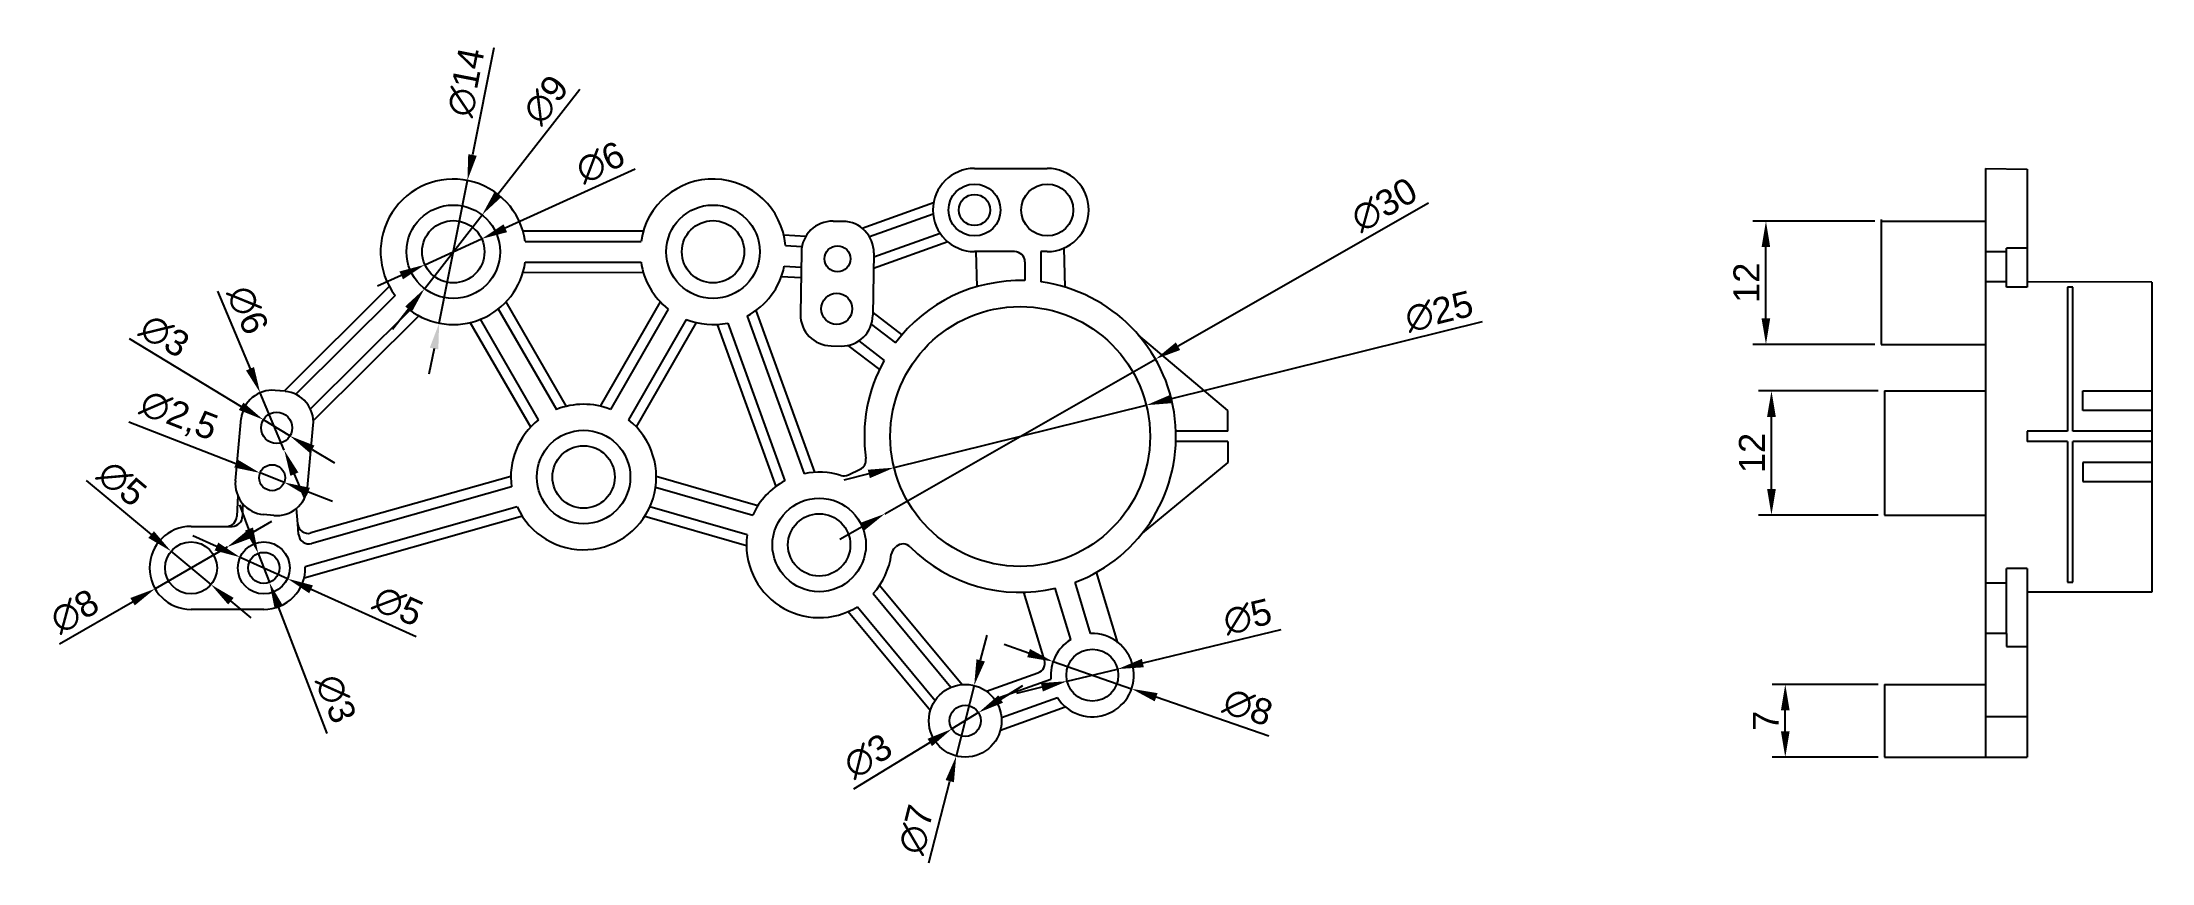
# Model space of a CAD drawing. Header units: millimetres. Extents: x 3664 to 7374, y 1230 to 2547.
# Drawn here: x 3664.5 to 3867.5, y 1230.1 to 1309 of the extents above; entities outside this region: 2.
import ezdxf

# ---------------------------------------------------------------- set-up
doc = ezdxf.new("R2010")
doc.units = ezdxf.units.MM
doc.layers.add('3', color=32, linetype='Continuous', lineweight=9)
doc.styles.get("Standard").update_dxf_attribs({"font": 'arial.ttf'})
doc.dimstyles.new('ISO-25', dxfattribs={"dimtxt": 2.5, "dimasz": 2.5, "dimexe": 1.25, "dimexo": 0.625, "dimtad": 1, "dimtxsty": 'Standard', "dimcen": 2.5, "dimadec": 0, "dimazin": 0, "dimtfac": 1, "dimtmove": 0, "dimatfit": 3, "dimfxl": 1, "dimarcsym": 0})

# ---------------------------------------------------------------- blocks, each defined once
blk = doc.blocks.new('*D12')
at = {"layer": '3', "color": 0, "lineweight": -2, "transparency": 16777216}
for p, q in [((3721.57, 1296.8), (3709.06, 1291.12)), ((3701.32, 1287.61), (3706.78, 1290.09)), ((3699.04, 1286.58), (3696.76, 1285.55))]:
    blk.add_line(p, q, dxfattribs=at)
at = {"layer": '3', "color": 0, "transparency": 16777216}
for points in [[(3708.89, 1291.5), (3709.23, 1290.74), (3706.78, 1290.09)], [(3698.87, 1286.96), (3699.21, 1286.2), (3701.32, 1287.61)]]:
    blk.add_solid(points, dxfattribs=at)
at = {"layer": 'Defpoints', "color": 0, "transparency": 16777216}
for p in [(3706.78, 1290.09), (3701.32, 1287.61)]:
    blk.add_point(p, dxfattribs=at)
at = {"layer": '3', "color": 0, "transparency": 16777216, "insert": (3718.21, 1297.44), "char_height": 2.5, "attachment_point": 5, "rotation": 24.388}
blk.add_mtext('∅6', dxfattribs=at)
blk = doc.blocks.new('*D13')
at = {"layer": '3', "color": 0, "lineweight": -2, "transparency": 16777216}
for p, q in [((3716.24, 1304.48), (3708.35, 1294.37)), ((3701.28, 1285.3), (3706.82, 1292.4)), ((3699.75, 1283.33), (3698.21, 1281.36))]:
    blk.add_line(p, q, dxfattribs=at)
at = {"layer": '3', "color": 0, "transparency": 16777216}
for points in [[(3708.03, 1294.63), (3708.68, 1294.12), (3706.82, 1292.4)], [(3699.42, 1283.59), (3700.07, 1283.08), (3701.28, 1285.3)]]:
    blk.add_solid(points, dxfattribs=at)
at = {"layer": 'Defpoints', "color": 0, "transparency": 16777216}
for p in [(3706.82, 1292.4), (3701.28, 1285.3)]:
    blk.add_point(p, dxfattribs=at)
at = {"layer": '3', "color": 0, "transparency": 16777216, "insert": (3712.96, 1303.48), "char_height": 2.5, "attachment_point": 5, "rotation": 52.0559}
blk.add_mtext('∅9', dxfattribs=at)
blk = doc.blocks.new('*D14')
at = {"layer": '3', "color": 0, "lineweight": -2, "transparency": 16777216}
for p, q in [((3707.95, 1308.49), (3705.9, 1298.17)), ((3702.69, 1281.99), (3705.41, 1295.72)), ((3702.2, 1279.53), (3701.71, 1277.08))]:
    blk.add_line(p, q, dxfattribs=at)
at = {"layer": '3', "color": 0, "transparency": 16777216}
for points in [[(3705.49, 1298.25), (3706.31, 1298.09), (3705.41, 1295.72)], [(3701.79, 1279.62), (3702.61, 1279.45), (3702.69, 1281.99)]]:
    blk.add_solid(points, dxfattribs=at)
at = {"layer": 'Defpoints', "color": 0, "transparency": 16777216}
for p in [(3705.41, 1295.72), (3702.69, 1281.99)]:
    blk.add_point(p, dxfattribs=at)
at = {"layer": '3', "color": 0, "transparency": 16777216, "insert": (3705.28, 1305.17), "char_height": 2.5, "attachment_point": 5, "rotation": 78.7694}
blk.add_mtext('∅14', dxfattribs=at)
blk = doc.blocks.new('*D15')
at = {"layer": '3', "color": 0, "lineweight": -2, "transparency": 16777216}
for p, q in [((3803.09, 1282.1), (3773.17, 1274.69)), ((3746.48, 1268.08), (3770.75, 1274.09)), ((3744.05, 1267.48), (3741.63, 1266.88))]:
    blk.add_line(p, q, dxfattribs=at)
at = {"layer": '3', "color": 0, "transparency": 16777216}
for points in [[(3773.07, 1275.09), (3773.27, 1274.29), (3770.75, 1274.09)], [(3743.95, 1267.88), (3744.15, 1267.07), (3746.48, 1268.08)]]:
    blk.add_solid(points, dxfattribs=at)
at = {"layer": 'Defpoints', "color": 0, "transparency": 16777216}
for p in [(3770.75, 1274.09), (3746.48, 1268.08)]:
    blk.add_point(p, dxfattribs=at)
at = {"layer": '3', "color": 0, "transparency": 16777216, "insert": (3798.94, 1283.1), "char_height": 2.5, "attachment_point": 5, "rotation": 13.9135}
blk.add_mtext('∅25', dxfattribs=at)
blk = doc.blocks.new('*D16')
at = {"layer": '3', "color": 0, "lineweight": -2, "transparency": 16777216}
for p, q in [((3797.91, 1293.53), (3773.81, 1279.76)), ((3745.59, 1263.64), (3771.64, 1278.52)), ((3743.42, 1262.4), (3741.25, 1261.16))]:
    blk.add_line(p, q, dxfattribs=at)
at = {"layer": '3', "color": 0, "transparency": 16777216}
for points in [[(3773.6, 1280.13), (3774.02, 1279.4), (3771.64, 1278.52)], [(3743.21, 1262.76), (3743.62, 1262.04), (3745.59, 1263.64)]]:
    blk.add_solid(points, dxfattribs=at)
at = {"layer": 'Defpoints', "color": 0, "transparency": 16777216}
for p in [(3771.64, 1278.52), (3745.59, 1263.64)]:
    blk.add_point(p, dxfattribs=at)
at = {"layer": '3', "color": 0, "transparency": 16777216, "insert": (3793.66, 1293.37), "char_height": 2.5, "attachment_point": 5, "rotation": 29.7381}
blk.add_mtext('∅30', dxfattribs=at)
blk = doc.blocks.new('*D17')
at = {"layer": '3', "color": 0, "lineweight": -2, "transparency": 16777216}
for p, q in [((3668.73, 1266.85), (3674.97, 1261.64)), ((3680.73, 1256.83), (3676.89, 1260.03)), ((3682.65, 1255.23), (3684.57, 1253.62))]:
    blk.add_line(p, q, dxfattribs=at)
at = {"layer": '3', "color": 0, "transparency": 16777216}
for points in [[(3675.24, 1261.96), (3674.7, 1261.32), (3676.89, 1260.03)], [(3682.91, 1255.55), (3682.38, 1254.91), (3680.73, 1256.83)]]:
    blk.add_solid(points, dxfattribs=at)
at = {"layer": 'Defpoints', "color": 0, "transparency": 16777216}
for p in [(3676.89, 1260.03), (3680.73, 1256.83)]:
    blk.add_point(p, dxfattribs=at)
at = {"layer": '3', "color": 0, "transparency": 16777216, "insert": (3672.16, 1266.55), "char_height": 2.5, "attachment_point": 5, "rotation": 320.1378}
blk.add_mtext('∅5', dxfattribs=at)
blk = doc.blocks.new('*D18')
at = {"layer": '3', "color": 0, "lineweight": -2, "transparency": 16777216}
for p, q in [((3684.44, 1261.68), (3686.6, 1262.93)), ((3682.27, 1260.43), (3675.35, 1256.43)), ((3666.15, 1251.13), (3673.18, 1255.18))]:
    blk.add_line(p, q, dxfattribs=at)
at = {"layer": '3', "color": 0, "transparency": 16777216}
for points in [[(3684.23, 1262.04), (3684.65, 1261.32), (3682.27, 1260.43)], [(3672.97, 1255.54), (3673.39, 1254.82), (3675.35, 1256.43)]]:
    blk.add_solid(points, dxfattribs=at)
at = {"layer": 'Defpoints', "color": 0, "transparency": 16777216}
for p in [(3682.27, 1260.43), (3675.35, 1256.43)]:
    blk.add_point(p, dxfattribs=at)
at = {"layer": '3', "color": 0, "transparency": 16777216, "insert": (3667.6, 1254.24), "char_height": 2.5, "attachment_point": 5, "rotation": 29.9875}
blk.add_mtext('∅8', dxfattribs=at)
blk = doc.blocks.new('*D19')
at = {"layer": '3', "color": 0, "lineweight": -2, "transparency": 16777216}
for p, q in [((3684.38, 1262.17), (3683.49, 1264.5)), ((3685.27, 1259.83), (3686.35, 1257.03)), ((3691.9, 1242.51), (3687.24, 1254.7))]:
    blk.add_line(p, q, dxfattribs=at)
at = {"layer": '3', "color": 0, "transparency": 16777216}
for points in [[(3684.77, 1262.32), (3683.99, 1262.02), (3685.27, 1259.83)], [(3687.63, 1254.84), (3686.85, 1254.55), (3686.35, 1257.03)]]:
    blk.add_solid(points, dxfattribs=at)
at = {"layer": 'Defpoints', "color": 0, "transparency": 16777216}
for p in [(3685.27, 1259.83), (3686.35, 1257.03)]:
    blk.add_point(p, dxfattribs=at)
at = {"layer": '3', "color": 0, "transparency": 16777216, "insert": (3692.74, 1245.84), "char_height": 2.5, "attachment_point": 5, "rotation": 290.9348}
blk.add_mtext('∅3', dxfattribs=at)
blk = doc.blocks.new('*D20')
at = {"layer": '3', "color": 0, "lineweight": -2, "transparency": 16777216}
for p, q in [((3681.25, 1260.49), (3678.98, 1261.52)), ((3683.53, 1259.46), (3688.09, 1257.4)), ((3700.49, 1251.8), (3690.37, 1256.37))]:
    blk.add_line(p, q, dxfattribs=at)
at = {"layer": '3', "color": 0, "transparency": 16777216}
for points in [[(3681.43, 1260.87), (3681.08, 1260.11), (3683.53, 1259.46)], [(3690.54, 1256.75), (3690.19, 1255.99), (3688.09, 1257.4)]]:
    blk.add_solid(points, dxfattribs=at)
at = {"layer": 'Defpoints', "color": 0, "transparency": 16777216}
for p in [(3683.53, 1259.46), (3688.09, 1257.4)]:
    blk.add_point(p, dxfattribs=at)
at = {"layer": '3', "color": 0, "transparency": 16777216, "insert": (3698.74, 1254.75), "char_height": 2.5, "attachment_point": 5, "rotation": 335.6794}
blk.add_mtext('∅5', dxfattribs=at)
blk = doc.blocks.new('*D21')
at = {"layer": '3', "color": 0, "lineweight": -2, "transparency": 16777216}
for p, q in [((3672.84, 1280.52), (3683.63, 1273.98)), ((3688.33, 1271.13), (3685.77, 1272.69)), ((3690.47, 1269.84), (3692.61, 1268.54))]:
    blk.add_line(p, q, dxfattribs=at)
at = {"layer": '3', "color": 0, "transparency": 16777216}
for points in [[(3683.85, 1274.34), (3683.41, 1273.63), (3685.77, 1272.69)], [(3690.69, 1270.2), (3690.26, 1269.48), (3688.33, 1271.13)]]:
    blk.add_solid(points, dxfattribs=at)
at = {"layer": 'Defpoints', "color": 0, "transparency": 16777216}
for p in [(3685.77, 1272.69), (3688.33, 1271.13)]:
    blk.add_point(p, dxfattribs=at)
at = {"layer": '3', "color": 0, "transparency": 16777216, "insert": (3676.26, 1280.75), "char_height": 2.5, "attachment_point": 5, "rotation": 328.8016}
blk.add_mtext('∅3', dxfattribs=at)
blk = doc.blocks.new('*D22')
at = {"layer": '3', "color": 0, "lineweight": -2, "transparency": 16777216}
for p, q in [((3672.83, 1272.5), (3683.12, 1268.48)), ((3687.77, 1266.66), (3685.45, 1267.57)), ((3690.1, 1265.75), (3692.43, 1264.84))]:
    blk.add_line(p, q, dxfattribs=at)
at = {"layer": '3', "color": 0, "transparency": 16777216}
for points in [[(3683.27, 1268.87), (3682.97, 1268.09), (3685.45, 1267.57)], [(3690.25, 1266.14), (3689.95, 1265.36), (3687.77, 1266.66)]]:
    blk.add_solid(points, dxfattribs=at)
at = {"layer": 'Defpoints', "color": 0, "transparency": 16777216}
for p in [(3685.45, 1267.57), (3687.77, 1266.66)]:
    blk.add_point(p, dxfattribs=at)
at = {"layer": '3', "color": 0, "transparency": 16777216, "insert": (3677.6, 1272.97), "char_height": 2.5, "attachment_point": 5, "rotation": 338.6463}
blk.add_mtext('∅2,5', dxfattribs=at)
blk = doc.blocks.new('*D23')
at = {"layer": '3', "color": 0, "lineweight": -2, "transparency": 16777216}
for p, q in [((3681.34, 1285.07), (3684.49, 1277.6)), ((3687.78, 1269.76), (3685.46, 1275.29)), ((3688.75, 1267.46), (3689.72, 1265.15))]:
    blk.add_line(p, q, dxfattribs=at)
at = {"layer": '3', "color": 0, "transparency": 16777216}
for points in [[(3684.87, 1277.76), (3684.1, 1277.43), (3685.46, 1275.29)], [(3689.14, 1267.62), (3688.37, 1267.29), (3687.78, 1269.76)]]:
    blk.add_solid(points, dxfattribs=at)
at = {"layer": 'Defpoints', "color": 0, "transparency": 16777216}
for p in [(3685.46, 1275.29), (3687.78, 1269.76)]:
    blk.add_point(p, dxfattribs=at)
at = {"layer": '3', "color": 0, "transparency": 16777216, "insert": (3684.25, 1283.25), "char_height": 2.5, "attachment_point": 5, "rotation": 292.8139}
blk.add_mtext('∅6', dxfattribs=at)
blk = doc.blocks.new('*D24')
at = {"layer": '3', "color": 0, "lineweight": -2, "transparency": 16777216}
for p, q in [((3756.74, 1245.81), (3758.87, 1247.12)), ((3754.61, 1244.51), (3752.05, 1242.94)), ((3742.61, 1237.17), (3749.92, 1241.64))]:
    blk.add_line(p, q, dxfattribs=at)
at = {"layer": '3', "color": 0, "transparency": 16777216}
for points in [[(3756.52, 1246.17), (3756.96, 1245.46), (3754.61, 1244.51)], [(3749.7, 1241.99), (3750.13, 1241.28), (3752.05, 1242.94)]]:
    blk.add_solid(points, dxfattribs=at)
at = {"layer": 'Defpoints', "color": 0, "transparency": 16777216}
for p in [(3752.05, 1242.94), (3754.61, 1244.51)]:
    blk.add_point(p, dxfattribs=at)
at = {"layer": '3', "color": 0, "transparency": 16777216, "insert": (3743.97, 1240.31), "char_height": 2.5, "attachment_point": 5, "rotation": 31.4606}
blk.add_mtext('∅3', dxfattribs=at)
blk = doc.blocks.new('*D25')
at = {"layer": '3', "color": 0, "lineweight": -2, "transparency": 16777216}
for p, q in [((3754.81, 1249.54), (3755.43, 1251.96)), ((3754.19, 1247.12), (3752.46, 1240.33)), ((3749.83, 1230.06), (3751.84, 1237.91))]:
    blk.add_line(p, q, dxfattribs=at)
at = {"layer": '3', "color": 0, "transparency": 16777216}
for points in [[(3754.41, 1249.64), (3755.22, 1249.43), (3754.19, 1247.12)], [(3751.44, 1238.02), (3752.24, 1237.81), (3752.46, 1240.33)]]:
    blk.add_solid(points, dxfattribs=at)
at = {"layer": 'Defpoints', "color": 0, "transparency": 16777216}
for p in [(3754.19, 1247.12), (3752.46, 1240.33)]:
    blk.add_point(p, dxfattribs=at)
at = {"layer": '3', "color": 0, "transparency": 16777216, "insert": (3748.62, 1233.26), "char_height": 2.5, "attachment_point": 5, "rotation": 75.6548}
blk.add_mtext('∅7', dxfattribs=at)
blk = doc.blocks.new('*D26')
at = {"layer": '3', "color": 0, "lineweight": -2, "transparency": 16777216}
for p, q in [((3783.69, 1252.46), (3770.43, 1249.28)), ((3760.7, 1246.95), (3758.27, 1246.36)), ((3763.13, 1247.53), (3768, 1248.7))]:
    blk.add_line(p, q, dxfattribs=at)
at = {"layer": '3', "color": 0, "transparency": 16777216}
for points in [[(3770.33, 1249.68), (3770.52, 1248.87), (3768, 1248.7)], [(3760.61, 1247.35), (3760.8, 1246.54), (3763.13, 1247.53)]]:
    blk.add_solid(points, dxfattribs=at)
at = {"layer": 'Defpoints', "color": 0, "transparency": 16777216}
for p in [(3763.13, 1247.53), (3768, 1248.7)]:
    blk.add_point(p, dxfattribs=at)
at = {"layer": '3', "color": 0, "transparency": 16777216, "insert": (3780.5, 1253.72), "char_height": 2.5, "attachment_point": 5, "rotation": 13.4926}
blk.add_mtext('∅5', dxfattribs=at)
blk = doc.blocks.new('*D27')
at = {"layer": '3', "color": 0, "lineweight": -2, "transparency": 16777216}
for p, q in [((3759.42, 1250.24), (3757.06, 1251.05)), ((3761.78, 1249.42), (3769.34, 1246.8)), ((3782.54, 1242.24), (3771.71, 1245.99))]:
    blk.add_line(p, q, dxfattribs=at)
at = {"layer": '3', "color": 0, "transparency": 16777216}
for points in [[(3759.56, 1250.63), (3759.29, 1249.84), (3761.78, 1249.42)], [(3771.84, 1246.38), (3771.57, 1245.59), (3769.34, 1246.8)]]:
    blk.add_solid(points, dxfattribs=at)
at = {"layer": 'Defpoints', "color": 0, "transparency": 16777216}
for p in [(3761.78, 1249.42), (3769.34, 1246.8)]:
    blk.add_point(p, dxfattribs=at)
at = {"layer": '3', "color": 0, "transparency": 16777216, "insert": (3780.54, 1245.02), "char_height": 2.5, "attachment_point": 5, "rotation": 340.9177}
blk.add_mtext('∅8', dxfattribs=at)
blk = doc.blocks.new('*D28')
at = {"layer": '3', "color": 0, "lineweight": -2, "transparency": 16777216}
for p, q in [((3840.87, 1291.8), (3829.15, 1291.8)), ((3830.4, 1282.44), (3830.4, 1289.3)), ((3840.87, 1279.94), (3829.15, 1279.94))]:
    blk.add_line(p, q, dxfattribs=at)
at = {"layer": '3', "color": 0, "transparency": 16777216}
for points in [[(3829.98, 1289.3), (3830.81, 1289.3), (3830.4, 1291.8)], [(3829.98, 1282.44), (3830.81, 1282.44), (3830.4, 1279.94)]]:
    blk.add_solid(points, dxfattribs=at)
at = {"layer": 'Defpoints', "color": 0, "transparency": 16777216}
for p in [(3830.4, 1291.8), (3841.49, 1291.8), (3841.49, 1279.94)]:
    blk.add_point(p, dxfattribs=at)
at = {"layer": '3', "color": 0, "transparency": 16777216, "insert": (3828.52, 1285.87), "char_height": 2.5, "attachment_point": 5, "rotation": 90}
blk.add_mtext('12', dxfattribs=at)
blk = doc.blocks.new('*D29')
at = {"layer": '3', "color": 0, "lineweight": -2, "transparency": 16777216}
for p, q in [((3841.19, 1275.47), (3829.68, 1275.47)), ((3830.93, 1266.02), (3830.93, 1272.97)), ((3841.19, 1263.52), (3829.68, 1263.52))]:
    blk.add_line(p, q, dxfattribs=at)
at = {"layer": '3', "color": 0, "transparency": 16777216}
for points in [[(3830.51, 1272.97), (3831.35, 1272.97), (3830.93, 1275.47)], [(3830.51, 1266.02), (3831.35, 1266.02), (3830.93, 1263.52)]]:
    blk.add_solid(points, dxfattribs=at)
at = {"layer": 'Defpoints', "color": 0, "transparency": 16777216}
for p in [(3830.93, 1275.47), (3841.82, 1275.47), (3841.82, 1263.52)]:
    blk.add_point(p, dxfattribs=at)
at = {"layer": '3', "color": 0, "transparency": 16777216, "insert": (3829.05, 1269.49), "char_height": 2.5, "attachment_point": 5, "rotation": 90}
blk.add_mtext('12', dxfattribs=at)
blk = doc.blocks.new('*D30')
at = {"layer": '3', "color": 0, "lineweight": -2, "transparency": 16777216}
for p, q in [((3841.19, 1247.22), (3831.01, 1247.22)), ((3832.26, 1242.72), (3832.26, 1244.72)), ((3841.19, 1240.22), (3831.01, 1240.22))]:
    blk.add_line(p, q, dxfattribs=at)
at = {"layer": '3', "color": 0, "transparency": 16777216}
for points in [[(3831.84, 1244.72), (3832.68, 1244.72), (3832.26, 1247.22)], [(3831.84, 1242.72), (3832.68, 1242.72), (3832.26, 1240.22)]]:
    blk.add_solid(points, dxfattribs=at)
at = {"layer": 'Defpoints', "color": 0, "transparency": 16777216}
for p in [(3832.26, 1247.22), (3841.82, 1247.22), (3841.82, 1240.22)]:
    blk.add_point(p, dxfattribs=at)
at = {"layer": '3', "color": 0, "transparency": 16777216, "insert": (3830.39, 1243.72), "char_height": 2.5, "attachment_point": 5, "rotation": 90}
blk.add_mtext('7', dxfattribs=at)

msp = doc.modelspace()

# ---------------------------------------------------------------- linework, layer by layer
for p, q in [((7373.271, 2534.786), (7374.372, 2546.736)), ((7373.271, 2534.786), (7374.372, 2546.736)), ((3754.222, 1296.872), (3761.222, 1296.872)), ((3851.54, 1296.872), (3851.54, 1240.225)), ((3851.54, 1296.872), (3855.54, 1296.793)), ((3855.54, 1296.793), (3855.54, 1285.451)), ((3743.398, 1291.139), (3750.284, 1293.588)), ((3740.602, 1291.798), (3741.572, 1291.783)), ((3744.103, 1290.328), (3750.238, 1292.511)), ((3841.491, 1291.96), (3841.491, 1279.939)), ((3841.491, 1291.798), (3851.54, 1291.798)), ((3710.759, 1290.853), (3722.342, 1290.853)), ((3710.979, 1289.853), (3722.122, 1289.853)), ((3735.859, 1290.473), (3737.989, 1290.353)), ((3736.023, 1289.461), (3737.61, 1289.372)), ((3744.499, 1287.29), (3751.639, 1289.83)), ((3744.52, 1288.359), (3750.91, 1290.632)), ((3710.979, 1287.856), (3722.122, 1287.855)), ((3735.911, 1287.466), (3737.534, 1287.374)), ((3737.556, 1288.844), (3737.464, 1282.845)), ((3744.526, 1288.737), (3744.434, 1282.738)), ((3758.069, 1288.872), (3754.222, 1288.872)), ((3754.358, 1288.872), (3754.435, 1285.489)), ((3759.069, 1287.872), (3759.069, 1286.076)), ((3761.222, 1288.872), (3760.613, 1288.872)), ((3760.613, 1288.872), (3760.613, 1285.949)), ((3762.828, 1289.209), (3762.924, 1285.451)), ((3762.828, 1289.208), (3762.828, 1289.208)), ((3851.54, 1288.872), (3853.54, 1288.872)), ((3855.54, 1289.208), (3853.54, 1289.208)), ((3853.54, 1285.949), (3853.54, 1289.208)), ((3697.894, 1285.522), (3687.805, 1275.482)), ((3710.76, 1286.857), (3722.333, 1286.885)), ((3735.64, 1286.479), (3737.518, 1286.374)), ((3853.54, 1285.949), (3851.54, 1285.949)), ((3853.54, 1285.451), (3853.54, 1285.949)), ((3855.54, 1285.451), (3853.54, 1285.451)), ((3867.54, 1285.919), (3855.54, 1285.949)), ((3859.438, 1285.451), (3859.438, 1271.604)), ((3859.938, 1285.451), (3859.438, 1285.451)), ((3859.938, 1271.604), (3859.938, 1285.451)), ((3867.54, 1285.919), (3867.54, 1256.083)), ((3698.445, 1284.66), (3688.874, 1275.135)), ((3708.373, 1283.347), (3713.972, 1273.671)), ((3709.119, 1284.025), (3714.931, 1273.979)), ((3723.974, 1284.034), (3718.2, 1273.991)), ((3724.731, 1283.345), (3719.177, 1273.684)), ((3699.857, 1283.248), (3690.304, 1273.741)), ((3700.722, 1282.695), (3690.615, 1272.635)), ((3711.503, 1271.987), (3705.683, 1282.046)), ((3712.257, 1272.676), (3706.656, 1282.356)), ((3726.462, 1282.349), (3720.908, 1272.689)), ((3727.441, 1282.04), (3721.668, 1271.998)), ((3729.455, 1281.865), (3735.103, 1266.272)), ((3730.47, 1281.998), (3735.968, 1266.82)), ((3732.325, 1282.666), (3737.82, 1267.495)), ((3733.168, 1283.192), (3738.804, 1267.631)), ((3744.29, 1281.864), (3746.61, 1280.079)), ((3744.438, 1283.011), (3747.236, 1280.859)), ((3740.418, 1279.799), (3741.388, 1279.784)), ((3742.02, 1279.842), (3745.062, 1277.514)), ((3743.08, 1280.275), (3745.518, 1278.399)), ((3778.613, 1273.583), (3770.014, 1280.832)), ((3841.491, 1279.939), (3851.54, 1279.939)), ((3687.863, 1275.424), (3686.896, 1275.513)), ((3687.37, 1275.371), (3687.37, 1275.371)), ((3841.816, 1275.468), (3841.816, 1263.519)), ((3841.816, 1275.468), (3851.54, 1275.468)), ((3860.897, 1273.583), (3860.897, 1275.468)), ((3860.897, 1275.468), (3867.54, 1275.468)), ((3778.613, 1271.583), (3778.613, 1273.583)), ((3867.54, 1273.583), (3860.897, 1273.583)), ((3683.083, 1266.826), (3683.634, 1272.801)), ((3690.024, 1266.186), (3690.575, 1272.161)), ((3778.613, 1271.583), (3773.605, 1271.582)), ((3859.438, 1271.604), (3855.54, 1271.604)), ((3855.54, 1271.604), (3855.54, 1270.583)), ((3867.54, 1271.604), (3859.938, 1271.604)), ((3778.613, 1270.583), (3773.605, 1270.583)), ((3778.613, 1270.583), (3778.613, 1268.583)), ((3859.438, 1270.583), (3855.54, 1270.583)), ((3859.438, 1270.583), (3859.438, 1257.047)), ((3867.54, 1270.583), (3859.938, 1270.583)), ((3859.938, 1257.05), (3859.938, 1270.583)), ((3709.575, 1267.236), (3690.347, 1261.794)), ((3733.363, 1264.407), (3723.591, 1267.222)), ((3742.082, 1267.383), (3743.207, 1267.924)), ((3778.613, 1268.583), (3770.366, 1261.762)), ((3867.54, 1268.583), (3860.897, 1268.583)), ((3860.897, 1268.583), (3860.897, 1266.743)), ((3683.301, 1265.397), (3683.219, 1263.39)), ((3709.657, 1266.22), (3690.432, 1260.779)), ((3723.523, 1266.206), (3732.88, 1263.51)), ((3860.897, 1266.743), (3867.54, 1266.743)), ((3683.763, 1264.633), (3683.763, 1263.431)), ((3686.762, 1263.474), (3685.795, 1263.563)), ((3689.078, 1262.673), (3688.955, 1264.155)), ((3710.7, 1263.398), (3689.688, 1257.45)), ((3710.21, 1264.301), (3689.809, 1258.527)), ((3722.483, 1263.4), (3732.268, 1260.582)), ((3732.333, 1261.603), (3722.971, 1264.3)), ((3841.816, 1263.519), (3851.54, 1263.519)), ((3678.81, 1262.431), (3682.22, 1262.431)), ((3682.22, 1262.431), (3682.763, 1262.431)), ((3689.163, 1261.658), (3689.078, 1262.673)), ((3746.538, 1260.366), (3746.67, 1260.484)), ((3765.4, 1252.108), (3763.905, 1257.047)), ((3768.03, 1251.223), (3765.975, 1258.015)), ((3851.54, 1257.01), (3853.54, 1257.01)), ((3855.54, 1258.382), (3853.54, 1258.382)), ((3853.54, 1252.109), (3853.54, 1258.382)), ((3855.54, 1258.382), (3855.54, 1240.225)), ((3859.438, 1257.047), (3859.938, 1257.05)), ((3859.438, 1257.047), (3859.438, 1257.047)), ((3744.463, 1255.955), (3751.951, 1246.943)), ((3745.088, 1256.758), (3753.02, 1247.211)), ((3760.946, 1249.565), (3758.973, 1256.086)), ((3763.486, 1251.529), (3761.991, 1256.469)), ((3867.54, 1256.083), (3855.54, 1256.083)), ((3685.81, 1254.431), (3678.81, 1254.431)), ((3742.074, 1254.233), (3749.973, 1244.726)), ((3742.945, 1254.69), (3750.427, 1245.685)), ((3853.54, 1252.109), (3851.54, 1252.109)), ((3853.54, 1252.109), (3853.54, 1250.873)), ((3853.54, 1250.873), (3855.54, 1250.873)), ((3755.38, 1246.56), (3760.327, 1248.334)), ((3756.154, 1245.788), (3761.582, 1247.734)), ((3841.816, 1247.225), (3841.816, 1240.225)), ((3841.816, 1247.225), (3851.54, 1247.225)), ((3756.712, 1242.834), (3762.962, 1245.074)), ((3756.814, 1244.027), (3762.195, 1245.956)), ((3855.54, 1244.112), (3851.54, 1244.112)), ((3841.816, 1240.225), (3851.54, 1240.225)), ((3851.54, 1240.225), (3855.54, 1240.225))]:
    msp.add_line(p, q)
for centre, radius in [((3754.222, 1292.872), 2.5), ((3754.222, 1292.872), 1.5), ((3761.222, 1292.872), 2.5), ((3704.051, 1288.853), 4.5), ((3704.051, 1288.853), 3), ((3729.051, 1288.853), 4.5), ((3729.051, 1288.853), 3), ((3741.032, 1288.179), 1.25), ((3740.958, 1283.364), 1.5), ((3758.613, 1271.083), 12.5), ((3687.052, 1271.911), 1.5), ((3716.591, 1267.179), 4.5), ((3716.591, 1267.179), 3), ((3686.61, 1267.115), 1.25), ((3739.268, 1260.646), 4.5), ((3739.268, 1260.646), 3), ((3678.81, 1258.431), 2.5), ((3685.81, 1258.431), 2.5), ((3685.81, 1258.431), 1.5), ((3765.564, 1248.112), 2.5), ((3753.327, 1243.725), 3.5), ((3753.327, 1243.725), 1.5)]:
    msp.add_circle(centre, radius)
for centre, radius, start, end in [((3704.051, 1288.853), 7, 8.21164, 216.79431), ((3729.051, 1288.853), 7, 4.98668, 171.78836), ((3754.222, 1292.872), 4, 90, 270), ((3761.222, 1292.872), 4, 270, 90), ((3740.556, 1288.798), 3, 89.12121, 179.12121), ((3741.526, 1288.783), 3, 359.12121, 89.12121), ((3704.051, 1288.853), 7, 233.19629, 351.81565), ((3729.051, 1288.853), 7, 188.19308, 231.89399), ((3729.051, 1288.853), 7, 297.88953, 348.56821), ((3758.069, 1287.872), 1, 0, 90), ((3758.613, 1271.083), 15, 88.25918, 143.1511), ((3758.613, 1271.083), 15, 290.65691, 82.33866), ((3729.051, 1288.853), 7, 248.29593, 281.69841), ((3740.464, 1282.799), 3, 179.12121, 269.12121), ((3741.434, 1282.784), 3, 269.12121, 359.12121), ((3758.613, 1271.083), 15, 150.80885, 188.11399), ((3686.621, 1272.525), 3, 84.73619, 174.73619), ((3687.587, 1272.436), 3, 354.73619, 84.73619), ((3716.591, 1267.179), 7, 68.31889, 111.96803), ((3716.591, 1267.179), 7, 128.2504, 187.87622), ((3716.591, 1267.179), 7, 204.27835, 51.91695), ((3739.268, 1260.646), 7, 72.68706, 101.9337), ((3741.648, 1268.284), 1, 252.68706, 295.68054), ((3742.774, 1268.825), 1, 295.68054, 8.11399), ((3686.07, 1266.551), 3, 174.73619, 264.73619), ((3687.037, 1266.462), 3, 264.73619, 354.73619), ((3739.268, 1260.646), 7, 118.12482, 155.84834), ((3682.22, 1263.431), 1, 270, 357.65045), ((3682.763, 1263.431), 1, 270, 360), ((3678.81, 1258.431), 4, 90, 270), ((3690.075, 1262.756), 1, 184.77133, 285.80344), ((3690.16, 1261.741), 1, 184.77133, 285.80344), ((3739.268, 1260.646), 7, 172.14242, 301.692), ((3739.268, 1260.646), 7, 317.91771, 352.61659), ((3747.201, 1259.618), 1, 131.58826, 172.61659), ((3747.334, 1259.736), 1, 45.17158, 131.58826), ((3758.613, 1271.083), 15, 225.17158, 283.08408), ((3685.81, 1258.431), 4, 270, 1.36837), ((3765.564, 1248.112), 4, 121.30982, 185.42614), ((3765.564, 1248.112), 4, 212.61366, 92.36336), ((3759.989, 1249.275), 1, 289.73394, 16.83573)]:
    msp.add_arc(centre, radius, start, end)

# ---------------------------------------------------------------- dimensions: what is measured, and where the dimension line sits
at = {"layer": '3'}
for p1, p2, picture, middle in [((3702.687, 1281.987), (3705.414, 1295.719), '*D14', (3707.214, 1304.787)), ((3701.283, 1285.304), (3706.818, 1292.402), '*D13', (3714.511, 1302.268)), ((3701.318, 1287.614), (3706.783, 1290.092), '*D12', (3719.021, 1295.64)), ((3745.589, 1263.643), (3771.638, 1278.524), '*D16', (3794.638, 1291.663)), ((3746.48, 1268.078), (3770.747, 1274.089), '*D15', (3799.414, 1281.191)), ((3688.335, 1271.134), (3685.769, 1272.688), '*D21', (3675.237, 1279.065)), ((3685.274, 1259.832), (3686.346, 1257.03), '*D19', (3690.897, 1245.133)), ((3683.532, 1259.461), (3688.088, 1257.401), '*D20', (3697.928, 1252.954)), ((3763.133, 1247.529), (3767.995, 1248.695), '*D26', (3780.957, 1251.805)), ((3761.784, 1249.42), (3769.345, 1246.804), '*D27', (3779.891, 1243.156)), ((3754.607, 1244.508), (3752.048, 1242.942), '*D24', (3745.002, 1238.631))]:
    dim = msp.add_diameter_dim_2p(p1=p1, p2=p2, dimstyle='ISO-25', dxfattribs=at)
    dim.commit()
    dim.dimension.update_dxf_attribs({"geometry": picture, "text_midpoint": middle, "dimtype": 163})
for base, p1, p2, picture, middle in [((3830.396, 1291.798), (3841.491, 1279.939), (3841.491, 1291.798), '*D28', (3828.516, 1285.868)), ((3830.928, 1275.468), (3841.816, 1263.519), (3841.816, 1275.468), '*D29', (3829.048, 1269.493))]:
    dim = msp.add_linear_dim(base=base, p1=p1, p2=p2, angle=90, text='12', dimstyle='ISO-25', dxfattribs=at)
    dim.commit()
    dim.dimension.update_dxf_attribs({"geometry": picture, "text_midpoint": middle})
for p1, p2, picture, middle in [((3687.784, 1269.76), (3685.458, 1275.291), '*D23', (3684.249, 1283.248)), ((3687.774, 1266.66), (3685.446, 1267.57), '*D22', (3677.601, 1272.965)), ((3680.729, 1256.829), (3676.891, 1260.033), '*D17', (3672.157, 1266.555)), ((3682.274, 1260.43), (3675.345, 1256.432), '*D18', (3667.598, 1254.237)), ((3754.194, 1247.116), (3752.46, 1240.334), '*D25', (3748.616, 1233.261))]:
    dim = msp.add_diameter_dim_2p(p1=p1, p2=p2, dimstyle='ISO-25', dxfattribs=at)
    dim.commit()
    dim.dimension.update_dxf_attribs({"geometry": picture, "text_midpoint": middle})
dim = msp.add_linear_dim(base=(3832.26, 1247.225), p1=(3841.816, 1240.225), p2=(3841.816, 1247.225), angle=90, dimstyle='ISO-25', dxfattribs=at)
dim.commit()
dim.dimension.update_dxf_attribs({"geometry": '*D30', "text_midpoint": (3830.385, 1243.725)})

doc.saveas('drawing.dxf')
